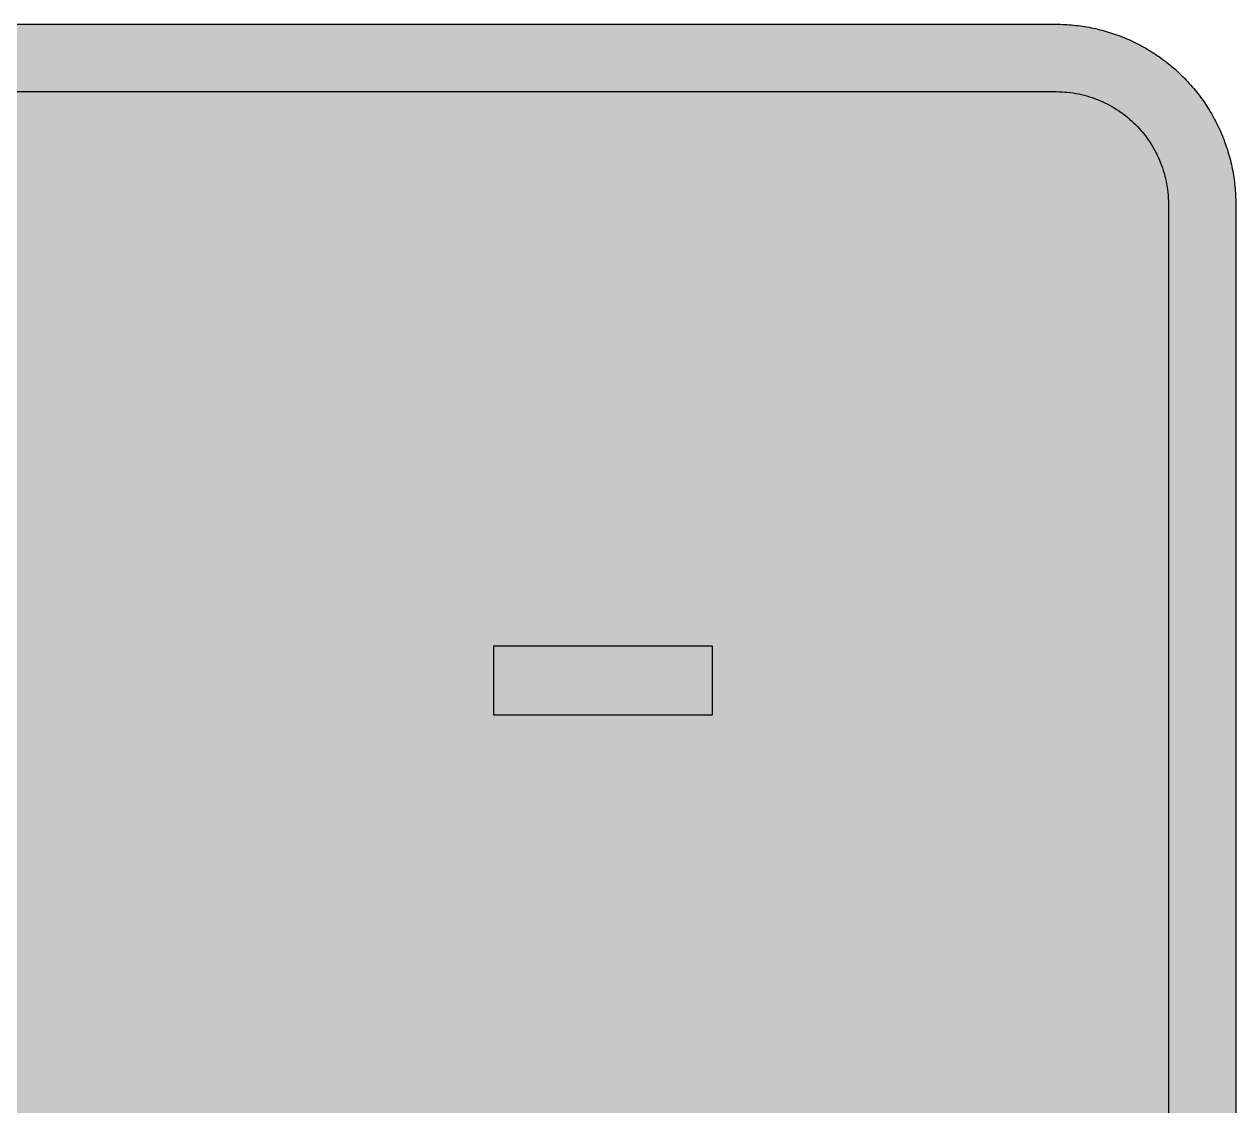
# Model space of a CAD drawing. Header units: millimetres. Extents: x 0 to 318, y 0 to 212.
# Drawn here: x 222.4 to 317.6, y 126.8 to 211.7 of the extents above; entities that cross this region are included whole.
import ezdxf

# ---------------------------------------------------------------- set-up
doc = ezdxf.new("R2010")
doc.units = ezdxf.units.MM

msp = doc.modelspace()

# ---------------------------------------------------------------- hatches: boundary and pattern name
for color, points in [(254, [(14.1633, 0.0536), (13.9878, 0.0533), (13.8125, 0.0559), (13.6373, 0.061), (13.462, 0.0686), (13.2893, 0.0787), (13.114, 0.0914), (12.9413, 0.1041), (12.7686, 0.1219), (12.5959, 0.1397), (12.4231, 0.16), (12.2504, 0.1829), (12.0777, 0.2057), (11.9075, 0.2337), (11.7373, 0.2616), (11.5672, 0.2921), (11.397, 0.3251), (11.2268, 0.3607), (11.0592, 0.3988), (10.8915, 0.4369), (10.7239, 0.4775), (10.5562, 0.5207), (10.3886, 0.5664), (10.2235, 0.6121), (10.0584, 0.6629), (9.8933, 0.7137), (9.7307, 0.7671), (9.5682, 0.8204), (9.4056, 0.8788), (9.2431, 0.9373), (9.083, 0.9982), (8.923, 1.0617), (8.763, 1.1252), (8.6055, 1.1938), (8.4455, 1.2624), (8.2906, 1.331), (8.1331, 1.4046), (7.9781, 1.4783), (7.8232, 1.5545), (7.6708, 1.6332), (7.5184, 1.7145), (7.366, 1.7958), (7.2161, 1.8796), (7.0663, 1.966), (6.919, 2.0523), (6.7716, 2.1438), (6.6243, 2.2352), (6.4795, 2.3266), (6.3348, 2.4232), (6.19, 2.5197), (6.0477, 2.6187), (5.908, 2.7178), (5.7683, 2.8194), (5.6286, 2.9235), (5.4915, 3.0302), (5.3543, 3.1369), (5.2197, 3.2461), (5.0851, 3.3579), (4.953, 3.4722), (4.8209, 3.5865), (4.6914, 3.7033), (4.5644, 3.8202), (4.4348, 3.9395), (4.3104, 4.0615), (4.1859, 4.1859), (4.0615, 4.3104), (3.9395, 4.4348), (3.8202, 4.5618), (3.7033, 4.6914), (3.5865, 4.8209), (3.4722, 4.953), (3.3579, 5.0851), (3.2487, 5.2197), (3.1369, 5.3543), (3.0302, 5.4915), (2.9235, 5.6286), (2.8194, 5.7683), (2.7178, 5.908), (2.6187, 6.0477), (2.5197, 6.19), (2.4232, 6.3348), (2.3266, 6.477), (2.2352, 6.6243), (2.1438, 6.7691), (2.0523, 6.9164), (1.966, 7.0663), (1.8796, 7.2161), (1.7958, 7.366), (1.7145, 7.5184), (1.6332, 7.6708), (1.5545, 7.8232), (1.4783, 7.9781), (1.4046, 8.1331), (1.331, 8.2906), (1.2598, 8.4455), (1.1913, 8.603), (1.1252, 8.763), (1.0592, 8.923), (0.9982, 9.083), (0.9373, 9.2431), (0.8763, 9.4056), (0.8204, 9.5682), (0.7645, 9.7307), (0.7112, 9.8933), (0.6604, 10.0584), (0.6121, 10.2235), (0.5639, 10.3911), (0.5207, 10.5562), (0.4775, 10.7239), (0.4343, 10.8915), (0.3962, 11.0592), (0.3607, 11.2268), (0.3251, 11.397), (0.2921, 11.5672), (0.2616, 11.7373), (0.2311, 11.9075), (0.2057, 12.0802), (0.1803, 12.2504), (0.1575, 12.4231), (0.1372, 12.5959), (0.1194, 12.7686), (0.1041, 12.9413), (0.0889, 13.1166), (0.0787, 13.2893), (0.0686, 13.4645), (0.061, 13.6373), (0.0559, 13.8125), (0.0508, 13.9878), (0.0508, 14.163), (0.0522, 197.6092), (0.0508, 197.7822), (0.0559, 197.9574), (0.061, 198.1327), (0.0686, 198.308), (0.0787, 198.4807), (0.0889, 198.6559), (0.1041, 198.8287), (0.1194, 199.0014), (0.1372, 199.1741), (0.1575, 199.3468), (0.1803, 199.5195), (0.2057, 199.6923), (0.2311, 199.8624), (0.2616, 200.0326), (0.2921, 200.2028), (0.3251, 200.373), (0.3607, 200.5432), (0.3962, 200.7108), (0.4343, 200.8784), (0.4775, 201.0461), (0.5207, 201.2137), (0.5639, 201.3814), (0.6121, 201.5465), (0.6604, 201.7116), (0.7112, 201.8767), (0.7645, 202.0392), (0.8204, 202.2018), (0.8763, 202.3643), (0.9373, 202.5269), (0.9982, 202.6869), (1.0592, 202.8469), (1.1252, 203.007), (1.1913, 203.1644), (1.2598, 203.3245), (1.331, 203.4794), (1.4046, 203.6369), (1.4783, 203.7918), (1.5545, 203.9468), (1.6332, 204.0992), (1.7145, 204.2516), (1.7958, 204.404), (1.8796, 204.5538), (1.966, 204.7037), (2.0523, 204.851), (2.1438, 204.9983), (2.2352, 205.1456), (2.3266, 205.2904), (2.4232, 205.4352), (2.5197, 205.58), (2.6187, 205.7222), (2.7178, 205.8619), (2.8194, 206.0016), (2.9235, 206.1413), (3.0302, 206.2785), (3.1369, 206.4156), (3.2487, 206.5503), (3.3579, 206.6849), (3.4722, 206.817), (3.5865, 206.949), (3.7033, 207.0786), (3.8202, 207.2056), (3.9395, 207.3351), (4.0615, 207.4596), (4.1859, 207.584), (4.3104, 207.7085), (4.4348, 207.8304), (4.5644, 207.9498), (4.6914, 208.0666), (4.8209, 208.1835), (4.953, 208.2978), (5.0851, 208.4121), (5.2197, 208.5213), (5.3543, 208.6331), (5.4915, 208.7397), (5.6286, 208.8464), (5.7683, 208.9506), (5.908, 209.0522), (6.0477, 209.1512), (6.19, 209.2503), (6.3348, 209.3468), (6.4795, 209.4433), (6.6243, 209.5348), (6.7716, 209.6262), (6.919, 209.7176), (7.0663, 209.804), (7.2161, 209.8904), (7.366, 209.9742), (7.5184, 210.0555), (7.6708, 210.1367), (7.8232, 210.2155), (7.9781, 210.2917), (8.1331, 210.3653), (8.2906, 210.439), (8.4455, 210.5101), (8.6055, 210.5787), (8.763, 210.6447), (8.923, 210.7108), (9.083, 210.7717), (9.2431, 210.8327), (9.4056, 210.8937), (9.5682, 210.9495), (9.7307, 211.0054), (9.8933, 211.0588), (10.0584, 211.1096), (10.2235, 211.1578), (10.3886, 211.2061), (10.5562, 211.2493), (10.7239, 211.2924), (10.8915, 211.3356), (11.0592, 211.3737), (11.2268, 211.4093), (11.397, 211.4448), (11.5672, 211.4779), (11.7373, 211.5083), (11.9075, 211.5388), (12.0777, 211.5642), (12.2504, 211.5896), (12.4231, 211.6125), (12.5959, 211.6328), (12.7686, 211.6506), (12.9413, 211.6658), (13.114, 211.6811), (13.2893, 211.6912), (13.462, 211.7014), (13.6373, 211.709), (13.8125, 211.7141), (13.9878, 211.7192), (14.163, 211.7192), (303.4411, 211.7203), (303.6164, 211.7192), (303.7891, 211.7141), (303.9643, 211.709), (304.1396, 211.7014), (304.3149, 211.6912), (304.4876, 211.6811), (304.6603, 211.6658), (304.8356, 211.6506), (305.0083, 211.6328), (305.181, 211.6125), (305.3512, 211.5896), (305.5239, 211.5642), (305.6941, 211.5388), (305.8668, 211.5083), (306.037, 211.4779), (306.2072, 211.4448), (306.3748, 211.4093), (306.545, 211.3737), (306.7126, 211.3356), (306.8803, 211.2924), (307.0479, 211.2493), (307.213, 211.2061), (307.3781, 211.1578), (307.5432, 211.1096), (307.7083, 211.0588), (307.8734, 211.0054), (308.036, 210.9495), (308.1985, 210.8937), (308.3611, 210.8327), (308.5211, 210.7717), (308.6811, 210.7108), (308.8411, 210.6447), (308.9986, 210.5787), (309.1561, 210.5101), (309.3136, 210.439), (309.4711, 210.3653), (309.626, 210.2917), (309.7784, 210.2155), (309.9333, 210.1367), (310.0857, 210.0555), (310.2381, 209.9742), (310.388, 209.8904), (310.5379, 209.804), (310.6852, 209.7176), (310.8325, 209.6262), (310.9798, 209.5348), (311.1246, 209.4433), (311.2694, 209.3468), (311.4116, 209.2503), (311.5539, 209.1512), (311.6961, 209.0522), (311.8358, 208.9506), (311.9755, 208.8464), (312.1127, 208.7397), (312.2473, 208.6331), (312.3844, 208.5213), (312.5165, 208.4121), (312.6511, 208.2978), (312.7807, 208.1835), (312.9128, 208.0666), (313.0398, 207.9498), (313.1668, 207.8304), (313.2938, 207.7085), (313.4182, 207.584), (313.5427, 207.4596), (313.6621, 207.3351), (313.784, 207.2056), (313.9008, 207.0786), (314.0177, 206.949), (314.132, 206.817), (314.2463, 206.6849), (314.3555, 206.5503), (314.4647, 206.4156), (314.5739, 206.2785), (314.6781, 206.1413), (314.7822, 206.0016), (314.8863, 205.8619), (314.9854, 205.7222), (315.0845, 205.58), (315.181, 205.4352), (315.275, 205.2904), (315.3689, 205.1456), (315.4604, 204.9983), (315.5493, 204.851), (315.6382, 204.7037), (315.7245, 204.5538), (315.8084, 204.404), (315.8896, 204.2516), (315.9684, 204.0992), (316.0471, 203.9468), (316.1233, 203.7918), (316.1995, 203.6369), (316.2706, 203.4794), (316.3418, 203.3245), (316.4103, 203.1644), (316.4764, 203.007), (316.5424, 202.8469), (316.6059, 202.6869), (316.6669, 202.5269), (316.7253, 202.3643), (316.7812, 202.2018), (316.8371, 202.0392), (316.8904, 201.8767), (316.9412, 201.7116), (316.9895, 201.5465), (317.0377, 201.3814), (317.0834, 201.2137), (317.1266, 201.0461), (317.1673, 200.8784), (317.2054, 200.7108), (317.2435, 200.5432), (317.2765, 200.373), (317.3095, 200.2028), (317.34, 200.0326), (317.3705, 199.8624), (317.3959, 199.6923), (317.4213, 199.5195), (317.4441, 199.3468), (317.4644, 199.1741), (317.4822, 199.0014), (317.4975, 198.8287), (317.5127, 198.6559), (317.5229, 198.4807), (317.533, 198.308), (317.5406, 198.1327), (317.5457, 197.9574), (317.5508, 197.7822), (317.5508, 197.6069), (317.5522, 14.1647), (317.5508, 13.9878), (317.5457, 13.8125), (317.5406, 13.6373), (317.533, 13.4645), (317.5229, 13.2893), (317.5127, 13.1166), (317.4975, 12.9413), (317.4822, 12.7686), (317.4644, 12.5959), (317.4441, 12.4231), (317.4213, 12.2504), (317.3959, 12.0802), (317.3705, 11.9075), (317.34, 11.7373), (317.3095, 11.5672), (317.2765, 11.397), (317.2435, 11.2268), (317.2054, 11.0592), (317.1673, 10.8915), (317.1266, 10.7239), (317.0834, 10.5562), (317.0377, 10.3911), (316.9895, 10.2235), (316.9412, 10.0584), (316.8904, 9.8933), (316.8371, 9.7307), (316.7812, 9.5682), (316.7253, 9.4056), (316.6669, 9.2431), (316.6059, 9.083), (316.5424, 8.923), (316.4764, 8.763), (316.4103, 8.603), (316.3418, 8.4455), (316.2706, 8.2906), (316.1995, 8.1331), (316.1233, 7.9781), (316.0471, 7.8232), (315.9684, 7.6708), (315.8896, 7.5184), (315.8084, 7.366), (315.7245, 7.2161), (315.6382, 7.0663), (315.5493, 6.9164), (315.4604, 6.7691), (315.3689, 6.6243), (315.275, 6.477), (315.181, 6.3348), (315.0845, 6.19), (314.9854, 6.0477), (314.8863, 5.908), (314.7822, 5.7683), (314.6781, 5.6286), (314.5739, 5.4915), (314.4647, 5.3543), (314.3555, 5.2197), (314.2463, 5.0851), (314.132, 4.953), (314.0177, 4.8209), (313.9008, 4.6914), (313.784, 4.5618), (313.6621, 4.4348), (313.5427, 4.3104), (313.4182, 4.1859), (313.2938, 4.0615), (313.1668, 3.9395), (313.0398, 3.8202), (312.9128, 3.7033), (312.7807, 3.5865), (312.6511, 3.4722), (312.5165, 3.3579), (312.3844, 3.2461), (312.2473, 3.1369), (312.1127, 3.0302), (311.9755, 2.9235), (311.8358, 2.8194), (311.6961, 2.7178), (311.5539, 2.6187), (311.4116, 2.5197), (311.2694, 2.4232), (311.1246, 2.3266), (310.9798, 2.2352), (310.8325, 2.1438), (310.6852, 2.0523), (310.5379, 1.966), (310.388, 1.8796), (310.2381, 1.7958), (310.0857, 1.7145), (309.9333, 1.6332), (309.7784, 1.5545), (309.626, 1.4783), (309.4711, 1.4046), (309.3136, 1.331), (309.1561, 1.2624), (308.9986, 1.1938), (308.8411, 1.1252), (308.6811, 1.0617), (308.5211, 0.9982), (308.3611, 0.9373), (308.1985, 0.8788), (308.036, 0.8204), (307.8734, 0.7671), (307.7083, 0.7137), (307.5432, 0.6629), (307.3781, 0.6121), (307.213, 0.5664), (307.0479, 0.5207), (306.8803, 0.4775), (306.7126, 0.4369), (306.545, 0.3988), (306.3748, 0.3607), (306.2072, 0.3251), (306.037, 0.2921), (305.8668, 0.2616), (305.6941, 0.2337), (305.5239, 0.2057), (305.3512, 0.1829), (305.181, 0.16), (305.0083, 0.1397), (304.8356, 0.1219), (304.6603, 0.1041), (304.4876, 0.0914), (304.3149, 0.0787), (304.1396, 0.0686), (303.9643, 0.061), (303.7891, 0.0559), (303.6164, 0.0533), (303.4411, 0.0533)]), (144, [(14.1633, 5.3453), (13.9344, 5.3467), (13.7084, 5.3543), (13.4849, 5.3696), (13.2613, 5.3899), (13.0378, 5.4153), (12.8194, 5.4458), (12.6009, 5.4813), (12.385, 5.522), (12.1717, 5.5702), (11.9583, 5.621), (11.7475, 5.6794), (11.5392, 5.7404), (11.3335, 5.8064), (11.1303, 5.8801), (10.9296, 5.9563), (10.729, 6.0376), (10.5334, 6.1239), (10.3378, 6.2128), (10.1473, 6.3094), (9.9593, 6.4084), (9.7714, 6.5126), (9.5885, 6.6218), (9.4082, 6.7335), (9.2304, 6.8504), (9.0576, 6.9698), (8.8849, 7.0968), (8.7173, 7.2238), (8.5522, 7.3584), (8.3896, 7.4955), (8.2321, 7.6352), (8.0772, 7.78), (7.9273, 7.9273), (7.7775, 8.0772), (7.6352, 8.2321), (7.493, 8.3922), (7.3558, 8.5522), (7.2238, 8.7173), (7.0942, 8.8875), (6.9698, 9.0576), (6.8504, 9.2329), (6.7335, 9.4107), (6.6192, 9.591), (6.5126, 9.7739), (6.4084, 9.9593), (6.3068, 10.1473), (6.2128, 10.3403), (6.1214, 10.5334), (6.035, 10.7315), (5.9538, 10.9296), (5.8776, 11.1303), (5.8064, 11.3335), (5.7404, 11.5418), (5.6769, 11.75), (5.621, 11.9583), (5.5677, 12.1717), (5.522, 12.385), (5.4813, 12.6009), (5.4432, 12.8194), (5.4127, 13.0404), (5.3873, 13.2613), (5.3696, 13.4849), (5.3543, 13.7084), (5.3467, 13.937), (5.3416, 14.163), (5.3439, 197.6092), (5.3467, 197.8355), (5.3543, 198.0616), (5.3696, 198.2851), (5.3873, 198.5086), (5.4127, 198.7321), (5.4432, 198.9506), (5.4813, 199.169), (5.522, 199.3849), (5.5677, 199.5983), (5.621, 199.8116), (5.6769, 200.0225), (5.7404, 200.2307), (5.8064, 200.4365), (5.8776, 200.6397), (5.9538, 200.8403), (6.035, 201.041), (6.1214, 201.2366), (6.2128, 201.4322), (6.3068, 201.6227), (6.4084, 201.8106), (6.5126, 201.9986), (6.6192, 202.1815), (6.7335, 202.3618), (6.8504, 202.5396), (6.9698, 202.7123), (7.0942, 202.885), (7.2238, 203.0527), (7.3558, 203.2178), (7.493, 203.3803), (7.6352, 203.5378), (7.7775, 203.6928), (7.9273, 203.8426), (8.0772, 203.9925), (8.2321, 204.1347), (8.3896, 204.277), (8.5522, 204.4141), (8.7173, 204.5462), (8.8849, 204.6757), (9.0576, 204.8002), (9.2304, 204.9196), (9.4082, 205.0364), (9.5885, 205.1507), (9.7714, 205.2574), (9.9593, 205.3615), (10.1473, 205.4631), (10.3378, 205.5571), (10.5334, 205.6486), (10.729, 205.7349), (10.9296, 205.8162), (11.1303, 205.8924), (11.3335, 205.9635), (11.5392, 206.0296), (11.7475, 206.0931), (11.9583, 206.1489), (12.1717, 206.2023), (12.385, 206.248), (12.6009, 206.2886), (12.8194, 206.3267), (13.0378, 206.3572), (13.2613, 206.3826), (13.4849, 206.4004), (13.7084, 206.4156), (13.9344, 206.4233), (14.163, 206.4283), (303.4411, 206.4286), (303.6672, 206.4233), (303.8932, 206.4156), (304.1193, 206.4004), (304.3428, 206.3826), (304.5638, 206.3572), (304.7822, 206.3267), (305.0007, 206.2886), (305.2166, 206.248), (305.4325, 206.2023), (305.6433, 206.1489), (305.8541, 206.0931), (306.0624, 206.0296), (306.2681, 205.9635), (306.4713, 205.8924), (306.6745, 205.8162), (306.8726, 205.7349), (307.0708, 205.6486), (307.2638, 205.5571), (307.4543, 205.4631), (307.6448, 205.3615), (307.8302, 205.2574), (308.0131, 205.1507), (308.1934, 205.0364), (308.3712, 204.9196), (308.5465, 204.8002), (308.7167, 204.6757), (308.8843, 204.5462), (309.0494, 204.4141), (309.212, 204.277), (309.3695, 204.1347), (309.5244, 203.9925), (309.6768, 203.8426), (309.8241, 203.6928), (309.9689, 203.5378), (310.1086, 203.3803), (310.2458, 203.2178), (310.3778, 203.0527), (310.5074, 202.885), (310.6318, 202.7123), (310.7538, 202.5396), (310.8706, 202.3618), (310.9824, 202.1815), (311.0916, 201.9986), (311.1957, 201.8106), (311.2948, 201.6227), (311.3888, 201.4322), (311.4802, 201.2366), (311.5666, 201.041), (311.6478, 200.8403), (311.724, 200.6397), (311.7952, 200.4365), (311.8637, 200.2307), (311.9247, 200.0225), (311.9806, 199.8116), (312.0339, 199.5983), (312.0796, 199.3849), (312.1203, 199.169), (312.1584, 198.9506), (312.1889, 198.7321), (312.2143, 198.5086), (312.2346, 198.2851), (312.2473, 198.0616), (312.2574, 197.8355), (312.26, 197.6069), (312.2605, 14.1647), (312.2574, 13.937), (312.2473, 13.7084), (312.2346, 13.4849), (312.2143, 13.2613), (312.1889, 13.0404), (312.1584, 12.8194), (312.1203, 12.6009), (312.0796, 12.385), (312.0339, 12.1717), (311.9806, 11.9583), (311.9247, 11.75), (311.8637, 11.5418), (311.7952, 11.3335), (311.724, 11.1303), (311.6478, 10.9296), (311.5666, 10.7315), (311.4802, 10.5334), (311.3888, 10.3403), (311.2948, 10.1473), (311.1957, 9.9593), (311.0916, 9.7739), (310.9824, 9.591), (310.8706, 9.4107), (310.7538, 9.2329), (310.6318, 9.0576), (310.5074, 8.8875), (310.3778, 8.7173), (310.2458, 8.5522), (310.1086, 8.3922), (309.9689, 8.2321), (309.8241, 8.0772), (309.6768, 7.9273), (309.5244, 7.78), (309.3695, 7.6352), (309.212, 7.4955), (309.0494, 7.3584), (308.8843, 7.2238), (308.7167, 7.0968), (308.5465, 6.9698), (308.3712, 6.8504), (308.1934, 6.7335), (308.0131, 6.6218), (307.8302, 6.5126), (307.6448, 6.4084), (307.4543, 6.3094), (307.2638, 6.2128), (307.0708, 6.1239), (306.8726, 6.0376), (306.6745, 5.9563), (306.4713, 5.8801), (306.2681, 5.8064), (306.0624, 5.7404), (305.8541, 5.6794), (305.6433, 5.621), (305.4325, 5.5702), (305.2166, 5.522), (305.0007, 5.4813), (304.7822, 5.4458), (304.5638, 5.4153), (304.3428, 5.3899), (304.1193, 5.3696), (303.8932, 5.3543), (303.6672, 5.3467), (303.4411, 5.3442)]), (254, [(259.2917, 162.9375), (276.4374, 162.9375), (276.4374, 157.4765), (259.2917, 157.4765)])]:
    msp.add_hatch(color=color).paths.add_polyline_path(points)
h = msp.add_hatch(color=254)
edge = h.paths.add_edge_path()
edge.add_line((237.702, 139.8238), (238.0767, 139.827))
edge.add_line((238.0767, 139.827), (238.4501, 139.8372))
edge.add_line((238.4501, 139.8372), (238.8184, 139.8524))
edge.add_line((238.8184, 139.8524), (239.1842, 139.8778))
edge.add_line((239.1842, 139.8778), (239.5449, 139.9083))
edge.add_line((239.5449, 139.9083), (239.9005, 139.9464))
edge.add_line((239.9005, 139.9464), (240.2535, 139.9921))
edge.add_line((240.2535, 139.9921), (240.6015, 140.0454))
edge.add_line((240.6015, 140.0454), (240.9469, 140.1064))
edge.add_line((240.9469, 140.1064), (241.2873, 140.175))
edge.add_line((241.2873, 140.175), (241.6226, 140.2486))
edge.add_line((241.6226, 140.2486), (241.9553, 140.3325))
edge.add_line((241.9553, 140.3325), (242.283, 140.4239))
edge.add_line((242.283, 140.4239), (242.6056, 140.523))
edge.add_line((242.6056, 140.523), (242.9231, 140.6271))
edge.add_line((242.9231, 140.6271), (243.2355, 140.7414))
edge.add_line((243.2355, 140.7414), (243.5454, 140.8633))
edge.add_line((243.5454, 140.8633), (243.8476, 140.9954))
edge.add_line((243.8476, 140.9954), (244.1473, 141.1326))
edge.add_line((244.1473, 141.1326), (244.4394, 141.2799))
edge.add_line((244.4394, 141.2799), (244.729, 141.4348))
edge.add_line((244.729, 141.4348), (245.0135, 141.5974))
edge.add_line((245.0135, 141.5974), (245.2903, 141.7701))
edge.add_line((245.2903, 141.7701), (245.5647, 141.9479))
edge.add_line((245.5647, 141.9479), (245.8314, 142.1384))
edge.add_line((245.8314, 142.1384), (246.0955, 142.334))
edge.add_line((246.0955, 142.334), (246.3521, 142.5397))
edge.add_line((246.3521, 142.5397), (246.6035, 142.7556))
edge.add_line((246.6035, 142.7556), (246.8474, 142.9791))
edge.add_line((246.8474, 142.9791), (247.0887, 143.2128))
edge.add_line((247.0887, 143.2128), (247.3223, 143.4541))
edge.add_line((247.3223, 143.4541), (247.5509, 143.703))
edge.add_line((247.5509, 143.703), (247.7745, 143.9647))
edge.add_line((247.7745, 143.9647), (247.9904, 144.2339))
edge.add_line((247.9904, 144.2339), (248.2012, 144.5108))
edge.add_line((248.2012, 144.5108), (248.4044, 144.7978))
edge.add_line((248.4044, 144.7978), (248.6025, 145.095))
edge.add_line((248.6025, 145.095), (248.7955, 145.4023))
edge.add_line((248.7955, 145.4023), (248.981, 145.7198))
edge.add_line((248.981, 145.7198), (249.1588, 146.0449))
edge.add_line((249.1588, 146.0449), (249.3315, 146.3802))
edge.add_line((249.3315, 146.3802), (249.4991, 146.7256))
edge.add_line((249.4991, 146.7256), (249.6591, 147.0812))
edge.add_line((249.6591, 147.0812), (249.8115, 147.447))
edge.add_line((249.8115, 147.447), (249.9563, 147.8229))
edge.add_line((249.9563, 147.8229), (250.096, 148.209))
edge.add_line((250.096, 148.209), (250.2281, 148.6052))
edge.add_line((250.2281, 148.6052), (250.3526, 149.0116))
edge.add_line((250.3526, 149.0116), (250.4719, 149.4282))
edge.add_line((250.4719, 149.4282), (250.5837, 149.8549))
edge.add_line((250.5837, 149.8549), (250.6878, 150.2918))
edge.add_line((250.6878, 150.2918), (250.7844, 150.7388))
edge.add_line((250.7844, 150.7388), (250.8733, 151.1986))
edge.add_line((250.8733, 151.1986), (250.9545, 151.6685))
edge.add_line((250.9545, 151.6685), (251.0307, 152.1485))
edge.add_line((251.0307, 152.1485), (251.0968, 152.6388))
edge.add_line((251.0968, 152.6388), (251.1552, 153.1417))
edge.add_line((251.1552, 153.1417), (251.2085, 153.6522))
edge.add_line((251.2085, 153.6522), (251.2517, 154.178))
edge.add_line((251.2517, 154.178), (251.2873, 154.7114))
edge.add_line((251.2873, 154.7114), (251.3152, 155.26))
edge.add_line((251.3152, 155.26), (251.3355, 155.8163))
edge.add_line((251.3355, 155.8163), (251.3482, 156.3853))
edge.add_line((251.3482, 156.3853), (251.3533, 156.9669))
edge.add_line((251.3533, 156.9669), (251.3482, 157.546))
edge.add_line((251.3482, 157.546), (251.3355, 158.1175))
edge.add_line((251.3355, 158.1175), (251.3152, 158.6738))
edge.add_line((251.3152, 158.6738), (251.2873, 159.2199))
edge.add_line((251.2873, 159.2199), (251.2517, 159.7558))
edge.add_line((251.2517, 159.7558), (251.2085, 160.2791))
edge.add_line((251.2085, 160.2791), (251.1552, 160.7922))
edge.add_line((251.1552, 160.7922), (251.0968, 161.2951))
edge.add_line((251.0968, 161.2951), (251.0307, 161.7853))
edge.add_line((251.0307, 161.7853), (250.9545, 162.2654))
edge.add_line((250.9545, 162.2654), (250.8733, 162.7353))
edge.add_line((250.8733, 162.7353), (250.7844, 163.195))
edge.add_line((250.7844, 163.195), (250.6878, 163.642))
edge.add_line((250.6878, 163.642), (250.5837, 164.0789))
edge.add_line((250.5837, 164.0789), (250.4719, 164.5056))
edge.add_line((250.4719, 164.5056), (250.3526, 164.9222))
edge.add_line((250.3526, 164.9222), (250.2281, 165.3286))
edge.add_line((250.2281, 165.3286), (250.096, 165.7248))
edge.add_line((250.096, 165.7248), (249.9563, 166.1109))
edge.add_line((249.9563, 166.1109), (249.8115, 166.4868))
edge.add_line((249.8115, 166.4868), (249.6591, 166.8526))
edge.add_line((249.6591, 166.8526), (249.4991, 167.2082))
edge.add_line((249.4991, 167.2082), (249.3315, 167.5536))
edge.add_line((249.3315, 167.5536), (249.1588, 167.8889))
edge.add_line((249.1588, 167.8889), (248.981, 168.214))
edge.add_line((248.981, 168.214), (248.7955, 168.5315))
edge.add_line((248.7955, 168.5315), (248.6025, 168.8389))
edge.add_line((248.6025, 168.8389), (248.4044, 169.1361))
edge.add_line((248.4044, 169.1361), (248.2012, 169.4231))
edge.add_line((248.2012, 169.4231), (247.9904, 169.7025))
edge.add_line((247.9904, 169.7025), (247.7745, 169.9717))
edge.add_line((247.7745, 169.9717), (247.5509, 170.2308))
edge.add_line((247.5509, 170.2308), (247.3223, 170.4823))
edge.add_line((247.3223, 170.4823), (247.0887, 170.7236))
edge.add_line((247.0887, 170.7236), (246.8474, 170.9547))
edge.add_line((246.8474, 170.9547), (246.6035, 171.1782))
edge.add_line((246.6035, 171.1782), (246.3521, 171.3941))
edge.add_line((246.3521, 171.3941), (246.0955, 171.5999))
edge.add_line((246.0955, 171.5999), (245.8314, 171.798))
edge.add_line((245.8314, 171.798), (245.5647, 171.9859))
edge.add_line((245.5647, 171.9859), (245.2903, 172.1663))
edge.add_line((245.2903, 172.1663), (245.0135, 172.3365))
edge.add_line((245.0135, 172.3365), (244.729, 172.5016))
edge.add_line((244.729, 172.5016), (244.4394, 172.654))
edge.add_line((244.4394, 172.654), (244.1473, 172.8013))
edge.add_line((244.1473, 172.8013), (243.8476, 172.941))
edge.add_line((243.8476, 172.941), (243.5454, 173.0705))
edge.add_line((243.5454, 173.0705), (243.2355, 173.1924))
edge.add_line((243.2355, 173.1924), (242.9231, 173.3067))
edge.add_line((242.9231, 173.3067), (242.6056, 173.4134))
edge.add_line((242.6056, 173.4134), (242.283, 173.5125))
edge.add_line((242.283, 173.5125), (241.9553, 173.6014))
edge.add_line((241.9553, 173.6014), (241.6226, 173.6852))
edge.add_line((241.6226, 173.6852), (241.2873, 173.7614))
edge.add_line((241.2873, 173.7614), (240.9469, 173.8274))
edge.add_line((240.9469, 173.8274), (240.6015, 173.8884))
edge.add_line((240.6015, 173.8884), (240.2535, 173.9417))
edge.add_line((240.2535, 173.9417), (239.9005, 173.9875))
edge.add_line((239.9005, 173.9875), (239.5449, 174.0256))
edge.add_line((239.5449, 174.0256), (239.1842, 174.056))
edge.add_line((239.1842, 174.056), (238.8184, 174.0814))
edge.add_line((238.8184, 174.0814), (238.4501, 174.0992))
edge.add_line((238.4501, 174.0992), (238.0767, 174.1094))
edge.add_line((238.0767, 174.1094), (237.7008, 174.1119))
edge.add_line((237.7008, 174.1119), (237.3249, 174.1094))
edge.add_line((237.3249, 174.1094), (236.9515, 174.0992))
edge.add_line((236.9515, 174.0992), (236.5832, 174.0814))
edge.add_line((236.5832, 174.0814), (236.2175, 174.056))
edge.add_line((236.2175, 174.056), (235.8568, 174.0256))
edge.add_line((235.8568, 174.0256), (235.5012, 173.9875))
edge.add_line((235.5012, 173.9875), (235.1481, 173.9417))
edge.add_line((235.1481, 173.9417), (234.7976, 173.8884))
edge.add_line((234.7976, 173.8884), (234.4547, 173.8274))
edge.add_line((234.4547, 173.8274), (234.1143, 173.7614))
edge.add_line((234.1143, 173.7614), (233.7791, 173.6852))
edge.add_line((233.7791, 173.6852), (233.4463, 173.6014))
edge.add_line((233.4463, 173.6014), (233.1187, 173.5125))
edge.add_line((233.1187, 173.5125), (232.7961, 173.4134))
edge.add_line((232.7961, 173.4134), (232.4786, 173.3067))
edge.add_line((232.4786, 173.3067), (232.1662, 173.1924))
edge.add_line((232.1662, 173.1924), (231.8563, 173.0705))
edge.add_line((231.8563, 173.0705), (231.554, 172.941))
edge.add_line((231.554, 172.941), (231.2543, 172.8013))
edge.add_line((231.2543, 172.8013), (230.9597, 172.654))
edge.add_line((230.9597, 172.654), (230.6726, 172.5016))
edge.add_line((230.6726, 172.5016), (230.3882, 172.3365))
edge.add_line((230.3882, 172.3365), (230.1113, 172.1663))
edge.add_line((230.1113, 172.1663), (229.837, 171.9859))
edge.add_line((229.837, 171.9859), (229.5703, 171.798))
edge.add_line((229.5703, 171.798), (229.3061, 171.5999))
edge.add_line((229.3061, 171.5999), (229.0496, 171.3941))
edge.add_line((229.0496, 171.3941), (228.7981, 171.1782))
edge.add_line((228.7981, 171.1782), (228.5543, 170.9547))
edge.add_line((228.5543, 170.9547), (228.313, 170.7236))
edge.add_line((228.313, 170.7236), (228.0793, 170.4823))
edge.add_line((228.0793, 170.4823), (227.8507, 170.2308))
edge.add_line((227.8507, 170.2308), (227.6272, 169.9717))
edge.add_line((227.6272, 169.9717), (227.4113, 169.7025))
edge.add_line((227.4113, 169.7025), (227.2005, 169.4231))
edge.add_line((227.2005, 169.4231), (226.9973, 169.1361))
edge.add_line((226.9973, 169.1361), (226.7991, 168.8389))
edge.add_line((226.7991, 168.8389), (226.6061, 168.5315))
edge.add_line((226.6061, 168.5315), (226.4207, 168.214))
edge.add_line((226.4207, 168.214), (226.2429, 167.8889))
edge.add_line((226.2429, 167.8889), (226.0702, 167.5536))
edge.add_line((226.0702, 167.5536), (225.9025, 167.2082))
edge.add_line((225.9025, 167.2082), (225.7425, 166.8526))
edge.add_line((225.7425, 166.8526), (225.5901, 166.4868))
edge.add_line((225.5901, 166.4868), (225.4453, 166.1109))
edge.add_line((225.4453, 166.1109), (225.3056, 165.7248))
edge.add_line((225.3056, 165.7248), (225.1735, 165.3286))
edge.add_line((225.1735, 165.3286), (225.0465, 164.9222))
edge.add_line((225.0465, 164.9222), (224.9297, 164.5056))
edge.add_line((224.9297, 164.5056), (224.8179, 164.0789))
edge.add_line((224.8179, 164.0789), (224.7138, 163.642))
edge.add_line((224.7138, 163.642), (224.6173, 163.195))
edge.add_line((224.6173, 163.195), (224.5284, 162.7353))
edge.add_line((224.5284, 162.7353), (224.4471, 162.2654))
edge.add_line((224.4471, 162.2654), (224.3709, 161.7853))
edge.add_line((224.3709, 161.7853), (224.3049, 161.2951))
edge.add_line((224.3049, 161.2951), (224.2439, 160.7922))
edge.add_line((224.2439, 160.7922), (224.1931, 160.2791))
edge.add_line((224.1931, 160.2791), (224.1499, 159.7558))
edge.add_line((224.1499, 159.7558), (224.1144, 159.2199))
edge.add_line((224.1144, 159.2199), (224.0839, 158.6738))
edge.add_line((224.0839, 158.6738), (224.0661, 158.1175))
edge.add_line((224.0661, 158.1175), (224.0534, 157.546))
edge.add_line((224.0534, 157.546), (224.0483, 156.9669))
edge.add_line((224.0483, 156.9669), (224.0534, 156.4157))
edge.add_line((224.0534, 156.4157), (224.0661, 155.8722))
edge.add_line((224.0661, 155.8722), (224.0839, 155.3413))
edge.add_line((224.0839, 155.3413), (224.1144, 154.8181))
edge.add_line((224.1144, 154.8181), (224.1499, 154.305))
edge.add_line((224.1499, 154.305), (224.1931, 153.7995))
edge.add_line((224.1931, 153.7995), (224.2439, 153.3068))
edge.add_line((224.2439, 153.3068), (224.3049, 152.8216))
edge.add_line((224.3049, 152.8216), (224.3709, 152.3467))
edge.add_line((224.3709, 152.3467), (224.4471, 151.8793))
edge.add_line((224.4471, 151.8793), (224.5284, 151.4221))
edge.add_line((224.5284, 151.4221), (224.6173, 150.9751))
edge.add_line((224.6173, 150.9751), (224.7138, 150.5382))
edge.add_line((224.7138, 150.5382), (224.8179, 150.1089))
edge.add_line((224.8179, 150.1089), (224.9297, 149.6898))
edge.add_line((224.9297, 149.6898), (225.0465, 149.2783))
edge.add_line((225.0465, 149.2783), (225.1735, 148.877))
edge.add_line((225.1735, 148.877), (225.3056, 148.4859))
edge.add_line((225.3056, 148.4859), (225.4453, 148.1023))
edge.add_line((225.4453, 148.1023), (225.5901, 147.7289))
edge.add_line((225.5901, 147.7289), (225.7425, 147.3632))
edge.add_line((225.7425, 147.3632), (225.9025, 147.0076))
edge.add_line((225.9025, 147.0076), (226.0702, 146.6621))
edge.add_line((226.0702, 146.6621), (226.2429, 146.3243))
edge.add_line((226.2429, 146.3243), (226.4207, 145.9967))
edge.add_line((226.4207, 145.9967), (226.6061, 145.6766))
edge.add_line((226.6061, 145.6766), (226.7991, 145.3642))
edge.add_line((226.7991, 145.3642), (226.9973, 145.0619))
edge.add_line((226.9973, 145.0619), (227.2005, 144.7698))
edge.add_line((227.2005, 144.7698), (227.4113, 144.4854))
edge.add_line((227.4113, 144.4854), (227.6272, 144.2085))
edge.add_line((227.6272, 144.2085), (227.8507, 143.9418))
edge.add_line((227.8507, 143.9418), (228.0793, 143.6827))
edge.add_line((228.0793, 143.6827), (228.313, 143.4338))
edge.add_line((228.313, 143.4338), (228.5543, 143.1925))
edge.add_line((228.5543, 143.1925), (228.7981, 142.9614))
edge.add_line((228.7981, 142.9614), (229.0496, 142.7378))
edge.add_line((229.0496, 142.7378), (229.3061, 142.5219))
edge.add_line((229.3061, 142.5219), (229.5703, 142.3137))
edge.add_line((229.5703, 142.3137), (229.837, 142.1155))
edge.add_line((229.837, 142.1155), (230.1113, 141.9276))
edge.add_line((230.1113, 141.9276), (230.3882, 141.7447))
edge.add_line((230.3882, 141.7447), (230.6726, 141.572))
edge.add_line((230.6726, 141.572), (230.9597, 141.4069))
edge.add_line((230.9597, 141.4069), (231.2543, 141.2519))
edge.add_line((231.2543, 141.2519), (231.554, 141.1021))
edge.add_line((231.554, 141.1021), (231.8563, 140.9624))
edge.add_line((231.8563, 140.9624), (232.1662, 140.8328))
edge.add_line((232.1662, 140.8328), (232.4786, 140.7084))
edge.add_line((232.4786, 140.7084), (232.7961, 140.5941))
edge.add_line((232.7961, 140.5941), (233.1187, 140.4849))
edge.add_line((233.1187, 140.4849), (233.4463, 140.3883))
edge.add_line((233.4463, 140.3883), (233.7791, 140.2969))
edge.add_line((233.7791, 140.2969), (234.1143, 140.2131))
edge.add_line((234.1143, 140.2131), (234.4547, 140.1394))
edge.add_line((234.4547, 140.1394), (234.7976, 140.0734))
edge.add_line((234.7976, 140.0734), (235.1481, 140.0124))
edge.add_line((235.1481, 140.0124), (235.5012, 139.9616))
edge.add_line((235.5012, 139.9616), (235.8568, 139.9184))
edge.add_line((235.8568, 139.9184), (236.2175, 139.8854))
edge.add_line((236.2175, 139.8854), (236.5832, 139.8575))
edge.add_line((236.5832, 139.8575), (236.9515, 139.8372))
edge.add_line((236.9515, 139.8372), (237.3249, 139.827))
edge.add_line((237.3249, 139.827), (237.7008, 139.8219))
edge = h.paths.add_edge_path(flags=16)
edge.add_line((237.702, 168.9707), (237.932, 168.9659))
edge.add_line((237.932, 168.9659), (238.1555, 168.9583))
edge.add_line((238.1555, 168.9583), (238.379, 168.9456))
edge.add_line((238.379, 168.9456), (238.5949, 168.9278))
edge.add_line((238.5949, 168.9278), (238.8108, 168.9049))
edge.add_line((238.8108, 168.9049), (239.0191, 168.877))
edge.add_line((239.0191, 168.877), (239.2248, 168.8414))
edge.add_line((239.2248, 168.8414), (239.4255, 168.8033))
edge.add_line((239.4255, 168.8033), (239.6236, 168.7576))
edge.add_line((239.6236, 168.7576), (239.8166, 168.7068))
edge.add_line((239.8166, 168.7068), (240.0046, 168.6509))
edge.add_line((240.0046, 168.6509), (240.19, 168.59))
edge.add_line((240.19, 168.59), (240.3704, 168.5239))
edge.add_line((240.3704, 168.5239), (240.5482, 168.4528))
edge.add_line((240.5482, 168.4528), (240.7209, 168.3741))
edge.add_line((240.7209, 168.3741), (240.8911, 168.2902))
edge.add_line((240.8911, 168.2902), (241.0562, 168.2013))
edge.add_line((241.0562, 168.2013), (241.2187, 168.1074))
edge.add_line((241.2187, 168.1074), (241.3762, 168.0058))
edge.add_line((241.3762, 168.0058), (241.5311, 167.8991))
edge.add_line((241.5311, 167.8991), (241.681, 167.7873))
edge.add_line((241.681, 167.7873), (241.8258, 167.6705))
edge.add_line((241.8258, 167.6705), (241.968, 167.546))
edge.add_line((241.968, 167.546), (242.1077, 167.4165))
edge.add_line((242.1077, 167.4165), (242.2423, 167.2793))
edge.add_line((242.2423, 167.2793), (242.3744, 167.1371))
edge.add_line((242.3744, 167.1371), (242.5014, 166.9898))
edge.add_line((242.5014, 166.9898), (242.6233, 166.8348))
edge.add_line((242.6233, 166.8348), (242.7453, 166.6748))
edge.add_line((242.7453, 166.6748), (242.8596, 166.5097))
edge.add_line((242.8596, 166.5097), (242.9739, 166.337))
edge.add_line((242.9739, 166.337), (243.0831, 166.1592))
edge.add_line((243.0831, 166.1592), (243.1872, 165.9738))
edge.add_line((243.1872, 165.9738), (243.2888, 165.7833))
edge.add_line((243.2888, 165.7833), (243.3879, 165.5851))
edge.add_line((243.3879, 165.5851), (243.4819, 165.3819))
edge.add_line((243.4819, 165.3819), (243.5733, 165.1737))
edge.add_line((243.5733, 165.1737), (243.6597, 164.9552))
edge.add_line((243.6597, 164.9552), (243.7435, 164.7342))
edge.add_line((243.7435, 164.7342), (243.8248, 164.5031))
edge.add_line((243.8248, 164.5031), (243.901, 164.2669))
edge.add_line((243.901, 164.2669), (243.9746, 164.0256))
edge.add_line((243.9746, 164.0256), (244.0457, 163.7767))
edge.add_line((244.0457, 163.7767), (244.1118, 163.5201))
edge.add_line((244.1118, 163.5201), (244.1753, 163.2585))
edge.add_line((244.1753, 163.2585), (244.2337, 162.9893))
edge.add_line((244.2337, 162.9893), (244.2921, 162.7149))
edge.add_line((244.2921, 162.7149), (244.3455, 162.433))
edge.add_line((244.3455, 162.433), (244.3937, 162.1434))
edge.add_line((244.3937, 162.1434), (244.4394, 161.8463))
edge.add_line((244.4394, 161.8463), (244.4826, 161.544))
edge.add_line((244.4826, 161.544), (244.5233, 161.2341))
edge.add_line((244.5233, 161.2341), (244.5588, 160.9166))
edge.add_line((244.5588, 160.9166), (244.5918, 160.594))
edge.add_line((244.5918, 160.594), (244.6223, 160.2638))
edge.add_line((244.6223, 160.2638), (244.6503, 159.926))
edge.add_line((244.6503, 159.926), (244.6731, 159.5806))
edge.add_line((244.6731, 159.5806), (244.6934, 159.2301))
edge.add_line((244.6934, 159.2301), (244.7112, 158.8694))
edge.add_line((244.7112, 158.8694), (244.7239, 158.5036))
edge.add_line((244.7239, 158.5036), (244.7366, 158.1302))
edge.add_line((244.7366, 158.1302), (244.7442, 157.7492))
edge.add_line((244.7442, 157.7492), (244.7468, 157.3606))
edge.add_line((244.7468, 157.3606), (244.7493, 156.9669))
edge.add_line((244.7493, 156.9669), (244.7468, 156.6088))
edge.add_line((244.7468, 156.6088), (244.7442, 156.2557))
edge.add_line((244.7442, 156.2557), (244.7366, 155.9077))
edge.add_line((244.7366, 155.9077), (244.7239, 155.5648))
edge.add_line((244.7239, 155.5648), (244.7112, 155.227))
edge.add_line((244.7112, 155.227), (244.6934, 154.8943))
edge.add_line((244.6934, 154.8943), (244.6731, 154.5666))
edge.add_line((244.6731, 154.5666), (244.6503, 154.244))
edge.add_line((244.6503, 154.244), (244.6223, 153.9265))
edge.add_line((244.6223, 153.9265), (244.5918, 153.6141))
edge.add_line((244.5918, 153.6141), (244.5588, 153.3093))
edge.add_line((244.5588, 153.3093), (244.5233, 153.0071))
edge.add_line((244.5233, 153.0071), (244.4826, 152.7099))
edge.add_line((244.4826, 152.7099), (244.4394, 152.4178))
edge.add_line((244.4394, 152.4178), (244.3937, 152.1308))
edge.add_line((244.3937, 152.1308), (244.3455, 151.8514))
edge.add_line((244.3455, 151.8514), (244.2921, 151.5745))
edge.add_line((244.2921, 151.5745), (244.2337, 151.3027))
edge.add_line((244.2337, 151.3027), (244.1753, 151.0386))
edge.add_line((244.1753, 151.0386), (244.1118, 150.7795))
edge.add_line((244.1118, 150.7795), (244.0457, 150.5255))
edge.add_line((244.0457, 150.5255), (243.9746, 150.274))
edge.add_line((243.9746, 150.274), (243.901, 150.0327))
edge.add_line((243.901, 150.0327), (243.8248, 149.794))
edge.add_line((243.8248, 149.794), (243.7435, 149.5603))
edge.add_line((243.7435, 149.5603), (243.6597, 149.3342))
edge.add_line((243.6597, 149.3342), (243.5733, 149.1107))
edge.add_line((243.5733, 149.1107), (243.4819, 148.8948))
edge.add_line((243.4819, 148.8948), (243.3879, 148.684))
edge.add_line((243.3879, 148.684), (243.2888, 148.4782))
edge.add_line((243.2888, 148.4782), (243.1872, 148.2801))
edge.add_line((243.1872, 148.2801), (243.0831, 148.0845))
edge.add_line((243.0831, 148.0845), (242.9739, 147.8966))
edge.add_line((242.9739, 147.8966), (242.8596, 147.7137))
edge.add_line((242.8596, 147.7137), (242.7453, 147.5359))
edge.add_line((242.7453, 147.5359), (242.6233, 147.3657))
edge.add_line((242.6233, 147.3657), (242.5014, 147.2006))
edge.add_line((242.5014, 147.2006), (242.3744, 147.0406))
edge.add_line((242.3744, 147.0406), (242.2423, 146.8857))
edge.add_line((242.2423, 146.8857), (242.1077, 146.7358))
edge.add_line((242.1077, 146.7358), (241.968, 146.5936))
edge.add_line((241.968, 146.5936), (241.8258, 146.4564))
edge.add_line((241.8258, 146.4564), (241.681, 146.3269))
edge.add_line((241.681, 146.3269), (241.5311, 146.2024))
edge.add_line((241.5311, 146.2024), (241.3762, 146.083))
edge.add_line((241.3762, 146.083), (241.2187, 145.9687))
edge.add_line((241.2187, 145.9687), (241.0562, 145.862))
edge.add_line((241.0562, 145.862), (240.8911, 145.7604))
edge.add_line((240.8911, 145.7604), (240.7209, 145.6639))
edge.add_line((240.7209, 145.6639), (240.5482, 145.575))
edge.add_line((240.5482, 145.575), (240.3704, 145.4912))
edge.add_line((240.3704, 145.4912), (240.19, 145.415))
edge.add_line((240.19, 145.415), (240.0046, 145.3439))
edge.add_line((240.0046, 145.3439), (239.8166, 145.2778))
edge.add_line((239.8166, 145.2778), (239.6236, 145.2194))
edge.add_line((239.6236, 145.2194), (239.4255, 145.1661))
edge.add_line((239.4255, 145.1661), (239.2248, 145.1178))
edge.add_line((239.2248, 145.1178), (239.0191, 145.0772))
edge.add_line((239.0191, 145.0772), (238.8108, 145.0442))
edge.add_line((238.8108, 145.0442), (238.5949, 145.0162))
edge.add_line((238.5949, 145.0162), (238.379, 144.9934))
edge.add_line((238.379, 144.9934), (238.1555, 144.9781))
edge.add_line((238.1555, 144.9781), (237.932, 144.968))
edge.add_line((237.932, 144.968), (237.7008, 144.9654))
edge.add_line((237.7008, 144.9654), (237.4697, 144.968))
edge.add_line((237.4697, 144.968), (237.2436, 144.9781))
edge.add_line((237.2436, 144.9781), (237.0226, 144.9934))
edge.add_line((237.0226, 144.9934), (236.8042, 145.0162))
edge.add_line((236.8042, 145.0162), (236.5908, 145.0442))
edge.add_line((236.5908, 145.0442), (236.3826, 145.0772))
edge.add_line((236.3826, 145.0772), (236.1768, 145.1178))
edge.add_line((236.1768, 145.1178), (235.9762, 145.1661))
edge.add_line((235.9762, 145.1661), (235.778, 145.2194))
edge.add_line((235.778, 145.2194), (235.585, 145.2778))
edge.add_line((235.585, 145.2778), (235.397, 145.3439))
edge.add_line((235.397, 145.3439), (235.2116, 145.415))
edge.add_line((235.2116, 145.415), (235.0287, 145.4912))
edge.add_line((235.0287, 145.4912), (234.8509, 145.575))
edge.add_line((234.8509, 145.575), (234.6782, 145.6639))
edge.add_line((234.6782, 145.6639), (234.5106, 145.7604))
edge.add_line((234.5106, 145.7604), (234.3429, 145.862))
edge.add_line((234.3429, 145.862), (234.1829, 145.9687))
edge.add_line((234.1829, 145.9687), (234.0254, 146.083))
edge.add_line((234.0254, 146.083), (233.8705, 146.2024))
edge.add_line((233.8705, 146.2024), (233.7206, 146.3269))
edge.add_line((233.7206, 146.3269), (233.5733, 146.4564))
edge.add_line((233.5733, 146.4564), (233.4311, 146.5936))
edge.add_line((233.4311, 146.5936), (233.2939, 146.7358))
edge.add_line((233.2939, 146.7358), (233.1593, 146.8857))
edge.add_line((233.1593, 146.8857), (233.0272, 147.0406))
edge.add_line((233.0272, 147.0406), (232.9002, 147.2006))
edge.add_line((232.9002, 147.2006), (232.7758, 147.3657))
edge.add_line((232.7758, 147.3657), (232.6564, 147.5359))
edge.add_line((232.6564, 147.5359), (232.5395, 147.7137))
edge.add_line((232.5395, 147.7137), (232.4278, 147.8966))
edge.add_line((232.4278, 147.8966), (232.3186, 148.0845))
edge.add_line((232.3186, 148.0845), (232.2144, 148.2801))
edge.add_line((232.2144, 148.2801), (232.1103, 148.4782))
edge.add_line((232.1103, 148.4782), (232.0138, 148.684))
edge.add_line((232.0138, 148.684), (231.9198, 148.8948))
edge.add_line((231.9198, 148.8948), (231.8283, 149.1107))
edge.add_line((231.8283, 149.1107), (231.7394, 149.3342))
edge.add_line((231.7394, 149.3342), (231.6556, 149.5603))
edge.add_line((231.6556, 149.5603), (231.5769, 149.794))
edge.add_line((231.5769, 149.794), (231.4981, 150.0327))
edge.add_line((231.4981, 150.0327), (231.4245, 150.274))
edge.add_line((231.4245, 150.274), (231.3559, 150.5255))
edge.add_line((231.3559, 150.5255), (231.2899, 150.7795))
edge.add_line((231.2899, 150.7795), (231.2264, 151.0386))
edge.add_line((231.2264, 151.0386), (231.1654, 151.3027))
edge.add_line((231.1654, 151.3027), (231.1095, 151.5745))
edge.add_line((231.1095, 151.5745), (231.0562, 151.8514))
edge.add_line((231.0562, 151.8514), (231.0079, 152.1308))
edge.add_line((231.0079, 152.1308), (230.9597, 152.4178))
edge.add_line((230.9597, 152.4178), (230.9165, 152.7099))
edge.add_line((230.9165, 152.7099), (230.8784, 153.0071))
edge.add_line((230.8784, 153.0071), (230.8403, 153.3093))
edge.add_line((230.8403, 153.3093), (230.8073, 153.6141))
edge.add_line((230.8073, 153.6141), (230.7793, 153.9265))
edge.add_line((230.7793, 153.9265), (230.7514, 154.244))
edge.add_line((230.7514, 154.244), (230.7285, 154.5666))
edge.add_line((230.7285, 154.5666), (230.7082, 154.8943))
edge.add_line((230.7082, 154.8943), (230.6904, 155.227))
edge.add_line((230.6904, 155.227), (230.6777, 155.5648))
edge.add_line((230.6777, 155.5648), (230.665, 155.9077))
edge.add_line((230.665, 155.9077), (230.6574, 156.2557))
edge.add_line((230.6574, 156.2557), (230.6523, 156.6088))
edge.add_line((230.6523, 156.6088), (230.6523, 156.9669))
edge.add_line((230.6523, 156.9669), (230.6523, 157.3606))
edge.add_line((230.6523, 157.3606), (230.6574, 157.7492))
edge.add_line((230.6574, 157.7492), (230.665, 158.1302))
edge.add_line((230.665, 158.1302), (230.6777, 158.5036))
edge.add_line((230.6777, 158.5036), (230.6904, 158.8694))
edge.add_line((230.6904, 158.8694), (230.7082, 159.2301))
edge.add_line((230.7082, 159.2301), (230.7285, 159.5806))
edge.add_line((230.7285, 159.5806), (230.7514, 159.926))
edge.add_line((230.7514, 159.926), (230.7793, 160.2638))
edge.add_line((230.7793, 160.2638), (230.8073, 160.594))
edge.add_line((230.8073, 160.594), (230.8403, 160.9166))
edge.add_line((230.8403, 160.9166), (230.8784, 161.2341))
edge.add_line((230.8784, 161.2341), (230.9165, 161.544))
edge.add_line((230.9165, 161.544), (230.9597, 161.8463))
edge.add_line((230.9597, 161.8463), (231.0079, 162.1434))
edge.add_line((231.0079, 162.1434), (231.0562, 162.433))
edge.add_line((231.0562, 162.433), (231.1095, 162.7149))
edge.add_line((231.1095, 162.7149), (231.1654, 162.9893))
edge.add_line((231.1654, 162.9893), (231.2264, 163.2585))
edge.add_line((231.2264, 163.2585), (231.2899, 163.5201))
edge.add_line((231.2899, 163.5201), (231.3559, 163.7767))
edge.add_line((231.3559, 163.7767), (231.4245, 164.0256))
edge.add_line((231.4245, 164.0256), (231.4981, 164.2669))
edge.add_line((231.4981, 164.2669), (231.5769, 164.5031))
edge.add_line((231.5769, 164.5031), (231.6556, 164.7342))
edge.add_line((231.6556, 164.7342), (231.7394, 164.9552))
edge.add_line((231.7394, 164.9552), (231.8283, 165.1737))
edge.add_line((231.8283, 165.1737), (231.9198, 165.3819))
edge.add_line((231.9198, 165.3819), (232.0138, 165.5851))
edge.add_line((232.0138, 165.5851), (232.1103, 165.7833))
edge.add_line((232.1103, 165.7833), (232.2144, 165.9738))
edge.add_line((232.2144, 165.9738), (232.3186, 166.1592))
edge.add_line((232.3186, 166.1592), (232.4278, 166.337))
edge.add_line((232.4278, 166.337), (232.5395, 166.5097))
edge.add_line((232.5395, 166.5097), (232.6564, 166.6748))
edge.add_line((232.6564, 166.6748), (232.7758, 166.8348))
edge.add_line((232.7758, 166.8348), (232.9002, 166.9898))
edge.add_line((232.9002, 166.9898), (233.0272, 167.1371))
edge.add_line((233.0272, 167.1371), (233.1593, 167.2793))
edge.add_line((233.1593, 167.2793), (233.2939, 167.4165))
edge.add_line((233.2939, 167.4165), (233.4311, 167.546))
edge.add_line((233.4311, 167.546), (233.5733, 167.6705))
edge.add_line((233.5733, 167.6705), (233.7206, 167.7873))
edge.add_line((233.7206, 167.7873), (233.8705, 167.8991))
edge.add_line((233.8705, 167.8991), (234.0254, 168.0058))
edge.add_line((234.0254, 168.0058), (234.1829, 168.1074))
edge.add_line((234.1829, 168.1074), (234.3429, 168.2013))
edge.add_line((234.3429, 168.2013), (234.5106, 168.2902))
edge.add_line((234.5106, 168.2902), (234.6782, 168.3741))
edge.add_line((234.6782, 168.3741), (234.8509, 168.4528))
edge.add_line((234.8509, 168.4528), (235.0287, 168.5239))
edge.add_line((235.0287, 168.5239), (235.2116, 168.59))
edge.add_line((235.2116, 168.59), (235.397, 168.6509))
edge.add_line((235.397, 168.6509), (235.585, 168.7068))
edge.add_line((235.585, 168.7068), (235.778, 168.7576))
edge.add_line((235.778, 168.7576), (235.9762, 168.8033))
edge.add_line((235.9762, 168.8033), (236.1768, 168.8414))
edge.add_line((236.1768, 168.8414), (236.3826, 168.877))
edge.add_line((236.3826, 168.877), (236.5908, 168.9049))
edge.add_line((236.5908, 168.9049), (236.8042, 168.9278))
edge.add_line((236.8042, 168.9278), (237.0226, 168.9456))
edge.add_line((237.0226, 168.9456), (237.2436, 168.9583))
edge.add_line((237.2436, 168.9583), (237.4697, 168.9659))
edge.add_line((237.4697, 168.9659), (237.7008, 168.9684))

# ---------------------------------------------------------------- linework, layer by layer
at = {"color": 254}
for points in [[(14.163, 211.7192), (303.4411, 211.7203), (303.6164, 211.7192), (303.7891, 211.7141), (303.9643, 211.709), (304.1396, 211.7014), (304.3149, 211.6912), (304.4876, 211.6811), (304.6603, 211.6658), (304.8356, 211.6506), (305.0083, 211.6328), (305.181, 211.6125), (305.3512, 211.5896), (305.5239, 211.5642), (305.6941, 211.5388), (305.8668, 211.5083), (306.037, 211.4779), (306.2072, 211.4448), (306.3748, 211.4093), (306.545, 211.3737), (306.7126, 211.3356), (306.8803, 211.2924), (307.0479, 211.2493), (307.213, 211.2061), (307.3781, 211.1578), (307.5432, 211.1096), (307.7083, 211.0588), (307.8734, 211.0054), (308.036, 210.9495), (308.1985, 210.8937), (308.3611, 210.8327), (308.5211, 210.7717), (308.6811, 210.7108), (308.8411, 210.6447), (308.9986, 210.5787), (309.1561, 210.5101), (309.3136, 210.439), (309.4711, 210.3653), (309.626, 210.2917), (309.7784, 210.2155), (309.9333, 210.1367), (310.0857, 210.0555), (310.2381, 209.9742), (310.388, 209.8904), (310.5379, 209.804), (310.6852, 209.7176), (310.8325, 209.6262), (310.9798, 209.5348), (311.1246, 209.4433), (311.2694, 209.3468), (311.4116, 209.2503), (311.5539, 209.1512), (311.6961, 209.0522), (311.8358, 208.9506), (311.9755, 208.8464), (312.1127, 208.7397), (312.2473, 208.6331), (312.3844, 208.5213), (312.5165, 208.4121), (312.6511, 208.2978), (312.7807, 208.1835), (312.9128, 208.0666), (313.0398, 207.9498), (313.1668, 207.8304), (313.2938, 207.7085), (313.4182, 207.584), (313.5427, 207.4596), (313.6621, 207.3351), (313.784, 207.2056), (313.9008, 207.0786), (314.0177, 206.949), (314.132, 206.817), (314.2463, 206.6849), (314.3555, 206.5503), (314.4647, 206.4156), (314.5739, 206.2785), (314.6781, 206.1413), (314.7822, 206.0016), (314.8863, 205.8619), (314.9854, 205.7222), (315.0845, 205.58), (315.181, 205.4352), (315.275, 205.2904), (315.3689, 205.1456), (315.4604, 204.9983), (315.5493, 204.851), (315.6382, 204.7037), (315.7245, 204.5538), (315.8084, 204.404), (315.8896, 204.2516), (315.9684, 204.0992), (316.0471, 203.9468), (316.1233, 203.7918), (316.1995, 203.6369), (316.2706, 203.4794), (316.3418, 203.3245), (316.4103, 203.1644), (316.4764, 203.007), (316.5424, 202.8469), (316.6059, 202.6869), (316.6669, 202.5269), (316.7253, 202.3643), (316.7812, 202.2018), (316.8371, 202.0392), (316.8904, 201.8767), (316.9412, 201.7116), (316.9895, 201.5465), (317.0377, 201.3814), (317.0834, 201.2137), (317.1266, 201.0461), (317.1673, 200.8784), (317.2054, 200.7108), (317.2435, 200.5432), (317.2765, 200.373), (317.3095, 200.2028), (317.34, 200.0326), (317.3705, 199.8624), (317.3959, 199.6923), (317.4213, 199.5195), (317.4441, 199.3468), (317.4644, 199.1741), (317.4822, 199.0014), (317.4975, 198.8287), (317.5127, 198.6559), (317.5229, 198.4807), (317.533, 198.308), (317.5406, 198.1327), (317.5457, 197.9574), (317.5508, 197.7822), (317.5508, 197.6069), (317.5522, 14.1647)], [(259.2917, 162.9375), (276.4374, 162.9375), (276.4374, 157.4765), (259.2917, 157.4765), (259.2917, 162.9375)]]:
    msp.add_lwpolyline(points, dxfattribs=at)
at = {"color": 144}
msp.add_lwpolyline([(14.163, 206.4283), (303.4411, 206.4286), (303.6672, 206.4233), (303.8932, 206.4156), (304.1193, 206.4004), (304.3428, 206.3826), (304.5638, 206.3572), (304.7822, 206.3267), (305.0007, 206.2886), (305.2166, 206.248), (305.4325, 206.2023), (305.6433, 206.1489), (305.8541, 206.0931), (306.0624, 206.0296), (306.2681, 205.9635), (306.4713, 205.8924), (306.6745, 205.8162), (306.8726, 205.7349), (307.0708, 205.6486), (307.2638, 205.5571), (307.4543, 205.4631), (307.6448, 205.3615), (307.8302, 205.2574), (308.0131, 205.1507), (308.1934, 205.0364), (308.3712, 204.9196), (308.5465, 204.8002), (308.7167, 204.6757), (308.8843, 204.5462), (309.0494, 204.4141), (309.212, 204.277), (309.3695, 204.1347), (309.5244, 203.9925), (309.6768, 203.8426), (309.8241, 203.6928), (309.9689, 203.5378), (310.1086, 203.3803), (310.2458, 203.2178), (310.3778, 203.0527), (310.5074, 202.885), (310.6318, 202.7123), (310.7538, 202.5396), (310.8706, 202.3618), (310.9824, 202.1815), (311.0916, 201.9986), (311.1957, 201.8106), (311.2948, 201.6227), (311.3888, 201.4322), (311.4802, 201.2366), (311.5666, 201.041), (311.6478, 200.8403), (311.724, 200.6397), (311.7952, 200.4365), (311.8637, 200.2307), (311.9247, 200.0225), (311.9806, 199.8116), (312.0339, 199.5983), (312.0796, 199.3849), (312.1203, 199.169), (312.1584, 198.9506), (312.1889, 198.7321), (312.2143, 198.5086), (312.2346, 198.2851), (312.2473, 198.0616), (312.2574, 197.8355), (312.26, 197.6069), (312.2605, 14.1647)], dxfattribs=at)

doc.saveas('drawing.dxf')
